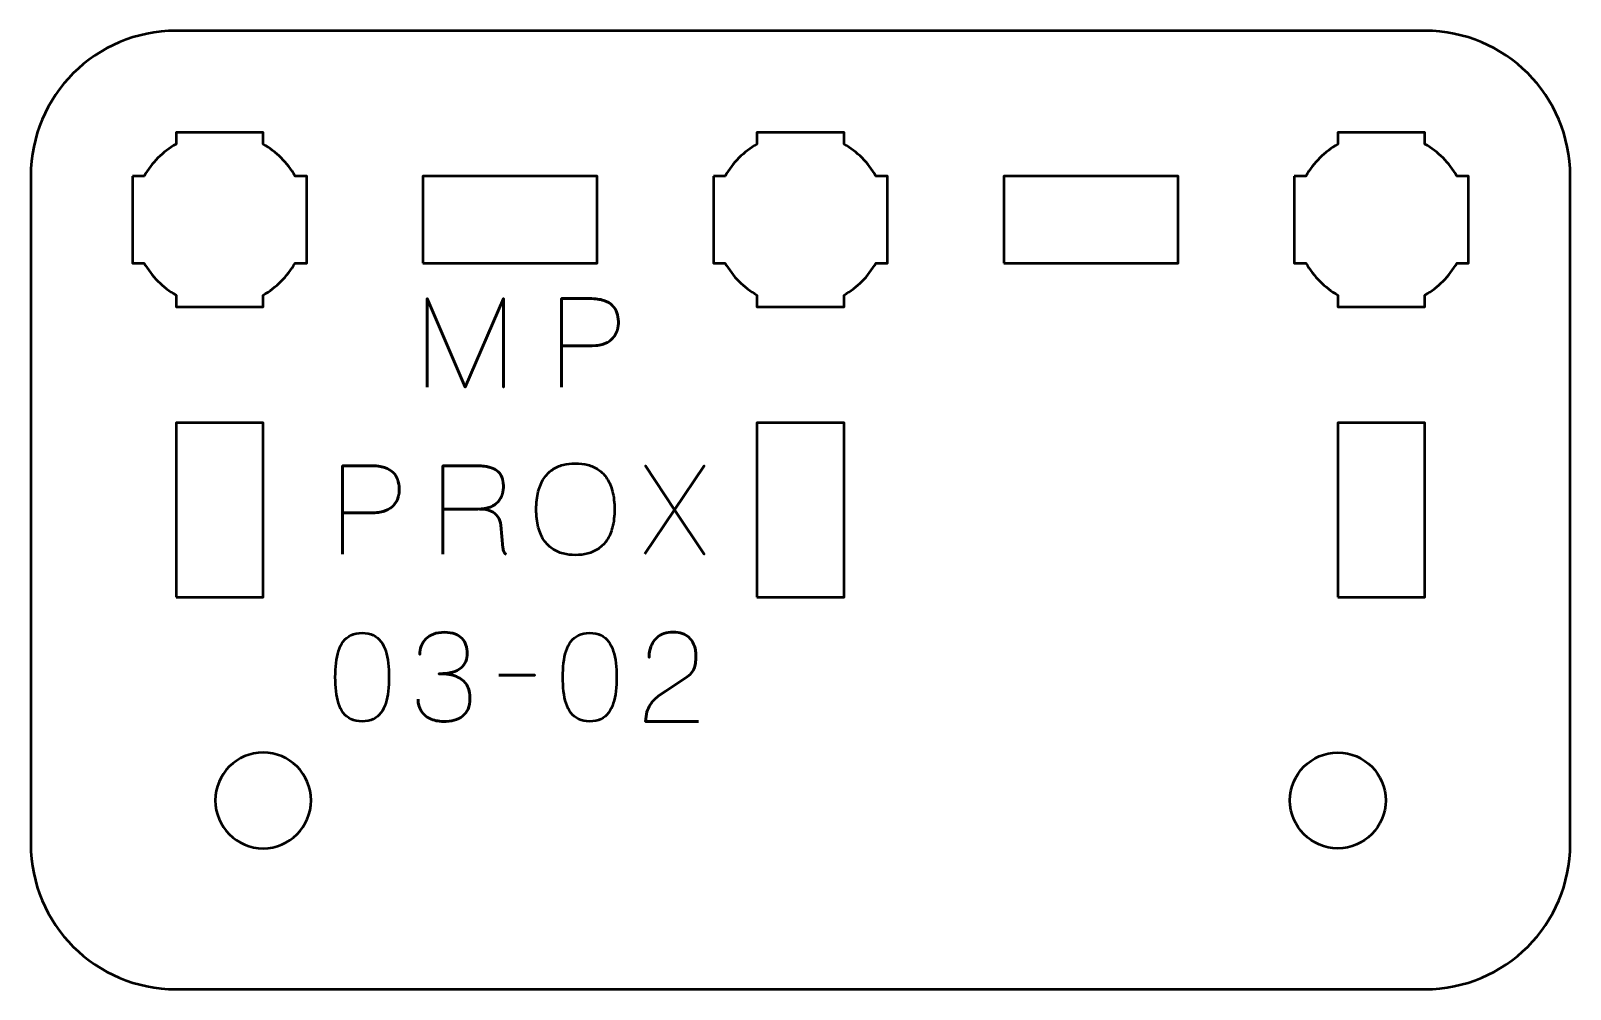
# Model space of a CAD drawing. Header units: centimetres. Extents: x -13.15 to -7.85, y -16.5 to -13.2.
import ezdxf

# ---------------------------------------------------------------- set-up
doc = ezdxf.new("R2010")
doc.units = ezdxf.units.CM
doc.header["$MEASUREMENT"] = 0
doc.layers.add('Layer 1', color=7, linetype='Continuous')

msp = doc.modelspace()

# ---------------------------------------------------------------- linework, layer by layer
at = {"layer": 'Layer 1', "lineweight": 53}
for points in [[(-11.8, -14), (-11.2, -14), (-11.2, -13.7), (-11.8, -13.7), (-11.8, -14)], [(-9.8, -14), (-9.2, -14), (-9.2, -13.7), (-9.8, -13.7), (-9.8, -14)], [(-12.65, -15.15), (-12.35, -15.15), (-12.35, -14.55), (-12.65, -14.55), (-12.65, -15.15)], [(-10.65, -15.15), (-10.35, -15.15), (-10.35, -14.55), (-10.65, -14.55), (-10.65, -15.15)], [(-8.65, -15.15), (-8.35, -15.15), (-8.35, -14.55), (-8.65, -14.55), (-8.65, -15.15)]]:
    msp.add_lwpolyline(points, close=True, dxfattribs=at)
for points, knots in [([(-13.15, -16), (-13.15, -16), (-13.15, -13.7), (-13.15, -13.7), (-13.15, -13.7), (-13.15, -13.42391), (-12.92609, -13.2), (-12.65, -13.2), (-12.65, -13.2), (-12.65, -13.2), (-8.35, -13.2), (-8.35, -13.2), (-8.35, -13.2), (-8.07391, -13.2), (-7.85, -13.42391), (-7.85, -13.7), (-7.85, -13.7), (-7.85, -13.7), (-7.85, -16), (-7.85, -16), (-7.85, -16), (-7.85, -16.27609), (-8.07391, -16.5), (-8.35, -16.5), (-8.35, -16.5), (-8.35, -16.5), (-12.65, -16.5), (-12.65, -16.5), (-12.65, -16.5), (-12.92609, -16.5), (-13.15, -16.27609), (-13.15, -16)], [0, 0, 0, 0, 0.125, 0.125, 0.125, 0.125, 0.25, 0.25, 0.25, 0.25, 0.375, 0.375, 0.375, 0.375, 0.5, 0.5, 0.5, 0.5, 0.625, 0.625, 0.625, 0.625, 0.75, 0.75, 0.75, 0.75, 0.875, 0.875, 0.875, 0.875, 1, 1, 1, 1]), ([(-12.8, -13.7), (-12.8, -13.7), (-12.75985, -13.7), (-12.75985, -13.7), (-12.75985, -13.7), (-12.7335, -13.65447), (-12.69553, -13.6165), (-12.65, -13.59015), (-12.65, -13.59015), (-12.65, -13.59015), (-12.65, -13.55), (-12.65, -13.55), (-12.65, -13.55), (-12.65, -13.55), (-12.5, -13.55), (-12.5, -13.55), (-12.5, -13.55), (-12.5, -13.55), (-12.35, -13.55), (-12.35, -13.55), (-12.35, -13.55), (-12.35, -13.55), (-12.35, -13.59015), (-12.35, -13.59015), (-12.35, -13.59015), (-12.30447, -13.6165), (-12.2665, -13.65447), (-12.24015, -13.7), (-12.24015, -13.7), (-12.24015, -13.7), (-12.2, -13.7), (-12.2, -13.7), (-12.2, -13.7), (-12.2, -13.7), (-12.2, -13.85), (-12.2, -13.85), (-12.2, -13.85), (-12.2, -13.85), (-12.2, -14), (-12.2, -14), (-12.2, -14), (-12.2, -14), (-12.24015, -14), (-12.24015, -14), (-12.24015, -14), (-12.2665, -14.04553), (-12.30447, -14.0835), (-12.35, -14.10985), (-12.35, -14.10985), (-12.35, -14.10985), (-12.35, -14.15), (-12.35, -14.15), (-12.35, -14.15), (-12.35, -14.15), (-12.5, -14.15), (-12.5, -14.15), (-12.5, -14.15), (-12.5, -14.15), (-12.65, -14.15), (-12.65, -14.15), (-12.65, -14.15), (-12.65, -14.15), (-12.65, -14.10985), (-12.65, -14.10985), (-12.65, -14.10985), (-12.69553, -14.0835), (-12.7335, -14.04553), (-12.75985, -14), (-12.75985, -14), (-12.75985, -14), (-12.8, -14), (-12.8, -14), (-12.8, -14), (-12.8, -14), (-12.8, -13.85), (-12.8, -13.85), (-12.8, -13.85), (-12.8, -13.85), (-12.8, -13.7), (-12.8, -13.7)], [0, 0, 0, 0, 0.05, 0.05, 0.05, 0.05, 0.1, 0.1, 0.1, 0.1, 0.15, 0.15, 0.15, 0.15, 0.2, 0.2, 0.2, 0.2, 0.25, 0.25, 0.25, 0.25, 0.3, 0.3, 0.3, 0.3, 0.35, 0.35, 0.35, 0.35, 0.4, 0.4, 0.4, 0.4, 0.45, 0.45, 0.45, 0.45, 0.5, 0.5, 0.5, 0.5, 0.55, 0.55, 0.55, 0.55, 0.6, 0.6, 0.6, 0.6, 0.65, 0.65, 0.65, 0.65, 0.7, 0.7, 0.7, 0.7, 0.75, 0.75, 0.75, 0.75, 0.8, 0.8, 0.8, 0.8, 0.85, 0.85, 0.85, 0.85, 0.9, 0.9, 0.9, 0.9, 0.95, 0.95, 0.95, 0.95, 1, 1, 1, 1]), ([(-10.8, -13.7), (-10.8, -13.7), (-10.75985, -13.7), (-10.75985, -13.7), (-10.75985, -13.7), (-10.7335, -13.65447), (-10.69553, -13.6165), (-10.65, -13.59015), (-10.65, -13.59015), (-10.65, -13.59015), (-10.65, -13.55), (-10.65, -13.55), (-10.65, -13.55), (-10.65, -13.55), (-10.5, -13.55), (-10.5, -13.55), (-10.5, -13.55), (-10.5, -13.55), (-10.35, -13.55), (-10.35, -13.55), (-10.35, -13.55), (-10.35, -13.55), (-10.35, -13.59015), (-10.35, -13.59015), (-10.35, -13.59015), (-10.30447, -13.6165), (-10.2665, -13.65447), (-10.24015, -13.7), (-10.24015, -13.7), (-10.24015, -13.7), (-10.2, -13.7), (-10.2, -13.7), (-10.2, -13.7), (-10.2, -13.7), (-10.2, -13.85), (-10.2, -13.85), (-10.2, -13.85), (-10.2, -13.85), (-10.2, -14), (-10.2, -14), (-10.2, -14), (-10.2, -14), (-10.24015, -14), (-10.24015, -14), (-10.24015, -14), (-10.2665, -14.04553), (-10.30447, -14.0835), (-10.35, -14.10985), (-10.35, -14.10985), (-10.35, -14.10985), (-10.35, -14.15), (-10.35, -14.15), (-10.35, -14.15), (-10.35, -14.15), (-10.5, -14.15), (-10.5, -14.15), (-10.5, -14.15), (-10.5, -14.15), (-10.65, -14.15), (-10.65, -14.15), (-10.65, -14.15), (-10.65, -14.15), (-10.65, -14.10985), (-10.65, -14.10985), (-10.65, -14.10985), (-10.69553, -14.0835), (-10.7335, -14.04553), (-10.75985, -14), (-10.75985, -14), (-10.75985, -14), (-10.8, -14), (-10.8, -14), (-10.8, -14), (-10.8, -14), (-10.8, -13.85), (-10.8, -13.85), (-10.8, -13.85), (-10.8, -13.85), (-10.8, -13.7), (-10.8, -13.7)], [0, 0, 0, 0, 0.05, 0.05, 0.05, 0.05, 0.1, 0.1, 0.1, 0.1, 0.15, 0.15, 0.15, 0.15, 0.2, 0.2, 0.2, 0.2, 0.25, 0.25, 0.25, 0.25, 0.3, 0.3, 0.3, 0.3, 0.35, 0.35, 0.35, 0.35, 0.4, 0.4, 0.4, 0.4, 0.45, 0.45, 0.45, 0.45, 0.5, 0.5, 0.5, 0.5, 0.55, 0.55, 0.55, 0.55, 0.6, 0.6, 0.6, 0.6, 0.65, 0.65, 0.65, 0.65, 0.7, 0.7, 0.7, 0.7, 0.75, 0.75, 0.75, 0.75, 0.8, 0.8, 0.8, 0.8, 0.85, 0.85, 0.85, 0.85, 0.9, 0.9, 0.9, 0.9, 0.95, 0.95, 0.95, 0.95, 1, 1, 1, 1]), ([(-8.8, -13.7), (-8.8, -13.7), (-8.75985, -13.7), (-8.75985, -13.7), (-8.75985, -13.7), (-8.7335, -13.65447), (-8.69553, -13.6165), (-8.65, -13.59015), (-8.65, -13.59015), (-8.65, -13.59015), (-8.65, -13.55), (-8.65, -13.55), (-8.65, -13.55), (-8.65, -13.55), (-8.5, -13.55), (-8.5, -13.55), (-8.5, -13.55), (-8.5, -13.55), (-8.35, -13.55), (-8.35, -13.55), (-8.35, -13.55), (-8.35, -13.55), (-8.35, -13.59015), (-8.35, -13.59015), (-8.35, -13.59015), (-8.30447, -13.6165), (-8.2665, -13.65447), (-8.24015, -13.7), (-8.24015, -13.7), (-8.24015, -13.7), (-8.2, -13.7), (-8.2, -13.7), (-8.2, -13.7), (-8.2, -13.7), (-8.2, -13.85), (-8.2, -13.85), (-8.2, -13.85), (-8.2, -13.85), (-8.2, -14), (-8.2, -14), (-8.2, -14), (-8.2, -14), (-8.24015, -14), (-8.24015, -14), (-8.24015, -14), (-8.2665, -14.04553), (-8.30447, -14.0835), (-8.35, -14.10985), (-8.35, -14.10985), (-8.35, -14.10985), (-8.35, -14.15), (-8.35, -14.15), (-8.35, -14.15), (-8.35, -14.15), (-8.5, -14.15), (-8.5, -14.15), (-8.5, -14.15), (-8.5, -14.15), (-8.65, -14.15), (-8.65, -14.15), (-8.65, -14.15), (-8.65, -14.15), (-8.65, -14.10985), (-8.65, -14.10985), (-8.65, -14.10985), (-8.69553, -14.0835), (-8.7335, -14.04553), (-8.75985, -14), (-8.75985, -14), (-8.75985, -14), (-8.8, -14), (-8.8, -14), (-8.8, -14), (-8.8, -14), (-8.8, -13.85), (-8.8, -13.85), (-8.8, -13.85), (-8.8, -13.85), (-8.8, -13.7), (-8.8, -13.7)], [0, 0, 0, 0, 0.05, 0.05, 0.05, 0.05, 0.1, 0.1, 0.1, 0.1, 0.15, 0.15, 0.15, 0.15, 0.2, 0.2, 0.2, 0.2, 0.25, 0.25, 0.25, 0.25, 0.3, 0.3, 0.3, 0.3, 0.35, 0.35, 0.35, 0.35, 0.4, 0.4, 0.4, 0.4, 0.45, 0.45, 0.45, 0.45, 0.5, 0.5, 0.5, 0.5, 0.55, 0.55, 0.55, 0.55, 0.6, 0.6, 0.6, 0.6, 0.65, 0.65, 0.65, 0.65, 0.7, 0.7, 0.7, 0.7, 0.75, 0.75, 0.75, 0.75, 0.8, 0.8, 0.8, 0.8, 0.85, 0.85, 0.85, 0.85, 0.9, 0.9, 0.9, 0.9, 0.95, 0.95, 0.95, 0.95, 1, 1, 1, 1]), ([(-12.35, -15.685), (-12.25912, -15.685), (-12.185, -15.75912), (-12.185, -15.85), (-12.185, -15.85), (-12.185, -15.94088), (-12.25912, -16.015), (-12.35, -16.015), (-12.35, -16.015), (-12.44088, -16.015), (-12.515, -15.94088), (-12.515, -15.85), (-12.515, -15.85), (-12.515, -15.75912), (-12.44088, -15.685), (-12.35, -15.685)], [0, 0, 0, 0, 0.25, 0.25, 0.25, 0.25, 0.5, 0.5, 0.5, 0.5, 0.75, 0.75, 0.75, 0.75, 1, 1, 1, 1]), ([(-8.65, -15.685), (-8.74088, -15.685), (-8.815, -15.75912), (-8.815, -15.85), (-8.815, -15.85), (-8.815, -15.94088), (-8.74088, -16.015), (-8.65, -16.015), (-8.65, -16.015), (-8.55912, -16.015), (-8.485, -15.94088), (-8.485, -15.85), (-8.485, -15.85), (-8.485, -15.75912), (-8.55912, -15.685), (-8.65, -15.685)], [0, 0, 0, 0, 0.25, 0.25, 0.25, 0.25, 0.5, 0.5, 0.5, 0.5, 0.75, 0.75, 0.75, 0.75, 1, 1, 1, 1])]:
    msp.add_open_spline(points, degree=3, knots=knots, dxfattribs=at)
at = {"layer": 'Layer 1', "color": 5, "lineweight": 53}
for points, knots in [([(-11.78532, -14.4273), (-11.78532, -14.4273), (-11.78532, -14.12208), (-11.78532, -14.12208), (-11.78532, -14.12208), (-11.78532, -14.12208), (-11.65409, -14.4273), (-11.65409, -14.4273), (-11.65409, -14.4273), (-11.65409, -14.4273), (-11.52243, -14.12208), (-11.52243, -14.12208), (-11.52243, -14.12208), (-11.52243, -14.12208), (-11.52243, -14.4273), (-11.52243, -14.4273), (-11.52243, -14.4273), (-11.52243, -14.4273), (-11.52243, -14.12208), (-11.52243, -14.12208), (-11.52243, -14.12208), (-11.52243, -14.12208), (-11.65409, -14.4273), (-11.65409, -14.4273), (-11.65409, -14.4273), (-11.65409, -14.4273), (-11.78532, -14.12208), (-11.78532, -14.12208), (-11.78532, -14.12208), (-11.78532, -14.12208), (-11.78532, -14.4273), (-11.78532, -14.4273)], [0, 0, 0, 0, 0.125, 0.125, 0.125, 0.125, 0.25, 0.25, 0.25, 0.25, 0.375, 0.375, 0.375, 0.375, 0.5, 0.5, 0.5, 0.5, 0.625, 0.625, 0.625, 0.625, 0.75, 0.75, 0.75, 0.75, 0.875, 0.875, 0.875, 0.875, 1, 1, 1, 1]), ([(-11.32262, -14.4273), (-11.32262, -14.4273), (-11.32262, -14.12208), (-11.32262, -14.12208), (-11.32262, -14.12208), (-11.32262, -14.12208), (-11.22525, -14.12208), (-11.22525, -14.12208), (-11.22525, -14.12208), (-11.20578, -14.12215), (-11.18977, -14.12434), (-11.17714, -14.12857), (-11.17714, -14.12857), (-11.16458, -14.13273), (-11.1547, -14.13852), (-11.14757, -14.14586), (-11.14757, -14.14586), (-11.14045, -14.15312), (-11.13537, -14.16145), (-11.13226, -14.17083), (-11.13226, -14.17083), (-11.12923, -14.18022), (-11.12747, -14.19002), (-11.12704, -14.2004), (-11.12704, -14.2004), (-11.12655, -14.21077), (-11.12775, -14.22093), (-11.13057, -14.2308), (-11.13057, -14.2308), (-11.13346, -14.24068), (-11.13833, -14.24964), (-11.14532, -14.25769), (-11.14532, -14.25769), (-11.15223, -14.26573), (-11.16161, -14.27215), (-11.1734, -14.27688), (-11.1734, -14.27688), (-11.18518, -14.28167), (-11.19978, -14.28407), (-11.21721, -14.28421), (-11.21721, -14.28421), (-11.21721, -14.28421), (-11.32262, -14.28421), (-11.32262, -14.28421), (-11.32262, -14.28421), (-11.32262, -14.28421), (-11.21721, -14.28421), (-11.21721, -14.28421), (-11.21721, -14.28421), (-11.20014, -14.28407), (-11.18567, -14.28167), (-11.17396, -14.27688), (-11.17396, -14.27688), (-11.16218, -14.27215), (-11.15279, -14.26573), (-11.14574, -14.25769), (-11.14574, -14.25769), (-11.13875, -14.24964), (-11.13374, -14.24068), (-11.13078, -14.2308), (-11.13078, -14.2308), (-11.12782, -14.22093), (-11.12655, -14.21077), (-11.12704, -14.2004), (-11.12704, -14.2004), (-11.12747, -14.19002), (-11.12923, -14.18022), (-11.1324, -14.17083), (-11.1324, -14.17083), (-11.13551, -14.16145), (-11.14073, -14.15312), (-11.14786, -14.14586), (-11.14786, -14.14586), (-11.15505, -14.13852), (-11.16493, -14.13273), (-11.17749, -14.12857), (-11.17749, -14.12857), (-11.19012, -14.12434), (-11.20599, -14.12215), (-11.22525, -14.12208), (-11.22525, -14.12208), (-11.22525, -14.12208), (-11.32262, -14.12208), (-11.32262, -14.12208), (-11.32262, -14.12208), (-11.32262, -14.12208), (-11.32262, -14.4273), (-11.32262, -14.4273)], [0, 0, 0, 0, 0.0454545, 0.0454545, 0.0454545, 0.0454545, 0.0909091, 0.0909091, 0.0909091, 0.0909091, 0.1363636, 0.1363636, 0.1363636, 0.1363636, 0.1818182, 0.1818182, 0.1818182, 0.1818182, 0.2272727, 0.2272727, 0.2272727, 0.2272727, 0.2727273, 0.2727273, 0.2727273, 0.2727273, 0.3181818, 0.3181818, 0.3181818, 0.3181818, 0.3636364, 0.3636364, 0.3636364, 0.3636364, 0.4090909, 0.4090909, 0.4090909, 0.4090909, 0.4545455, 0.4545455, 0.4545455, 0.4545455, 0.5, 0.5, 0.5, 0.5, 0.5454545, 0.5454545, 0.5454545, 0.5454545, 0.5909091, 0.5909091, 0.5909091, 0.5909091, 0.6363636, 0.6363636, 0.6363636, 0.6363636, 0.6818182, 0.6818182, 0.6818182, 0.6818182, 0.7272727, 0.7272727, 0.7272727, 0.7272727, 0.7727273, 0.7727273, 0.7727273, 0.7727273, 0.8181818, 0.8181818, 0.8181818, 0.8181818, 0.8636364, 0.8636364, 0.8636364, 0.8636364, 0.9090909, 0.9090909, 0.9090909, 0.9090909, 0.9545455, 0.9545455, 0.9545455, 0.9545455, 1, 1, 1, 1]), ([(-12.07721, -15.00261), (-12.07721, -15.00261), (-12.07721, -14.69739), (-12.07721, -14.69739), (-12.07721, -14.69739), (-12.07721, -14.69739), (-11.97984, -14.69739), (-11.97984, -14.69739), (-11.97984, -14.69739), (-11.96037, -14.69746), (-11.94436, -14.69965), (-11.93173, -14.70388), (-11.93173, -14.70388), (-11.91917, -14.70804), (-11.90929, -14.71383), (-11.90216, -14.72117), (-11.90216, -14.72117), (-11.89504, -14.72843), (-11.88996, -14.73676), (-11.88685, -14.74614), (-11.88685, -14.74614), (-11.88382, -14.75553), (-11.88206, -14.76533), (-11.88163, -14.77571), (-11.88163, -14.77571), (-11.88114, -14.78608), (-11.88234, -14.79624), (-11.88516, -14.80611), (-11.88516, -14.80611), (-11.88805, -14.81599), (-11.89292, -14.82495), (-11.89991, -14.833), (-11.89991, -14.833), (-11.90682, -14.84104), (-11.9162, -14.84746), (-11.92799, -14.85219), (-11.92799, -14.85219), (-11.93977, -14.85698), (-11.95437, -14.85938), (-11.9718, -14.85952), (-11.9718, -14.85952), (-11.9718, -14.85952), (-12.07721, -14.85952), (-12.07721, -14.85952), (-12.07721, -14.85952), (-12.07721, -14.85952), (-11.9718, -14.85952), (-11.9718, -14.85952), (-11.9718, -14.85952), (-11.95473, -14.85938), (-11.94026, -14.85698), (-11.92855, -14.85219), (-11.92855, -14.85219), (-11.91677, -14.84746), (-11.90738, -14.84104), (-11.90033, -14.833), (-11.90033, -14.833), (-11.89334, -14.82495), (-11.88833, -14.81599), (-11.88537, -14.80611), (-11.88537, -14.80611), (-11.88241, -14.79624), (-11.88114, -14.78608), (-11.88163, -14.77571), (-11.88163, -14.77571), (-11.88206, -14.76533), (-11.88382, -14.75553), (-11.88699, -14.74614), (-11.88699, -14.74614), (-11.8901, -14.73676), (-11.89532, -14.72843), (-11.90245, -14.72117), (-11.90245, -14.72117), (-11.90964, -14.71383), (-11.91952, -14.70804), (-11.93208, -14.70388), (-11.93208, -14.70388), (-11.94471, -14.69965), (-11.96058, -14.69746), (-11.97984, -14.69739), (-11.97984, -14.69739), (-11.97984, -14.69739), (-12.07721, -14.69739), (-12.07721, -14.69739), (-12.07721, -14.69739), (-12.07721, -14.69739), (-12.07721, -15.00261), (-12.07721, -15.00261)], [0, 0, 0, 0, 0.0454545, 0.0454545, 0.0454545, 0.0454545, 0.0909091, 0.0909091, 0.0909091, 0.0909091, 0.1363636, 0.1363636, 0.1363636, 0.1363636, 0.1818182, 0.1818182, 0.1818182, 0.1818182, 0.2272727, 0.2272727, 0.2272727, 0.2272727, 0.2727273, 0.2727273, 0.2727273, 0.2727273, 0.3181818, 0.3181818, 0.3181818, 0.3181818, 0.3636364, 0.3636364, 0.3636364, 0.3636364, 0.4090909, 0.4090909, 0.4090909, 0.4090909, 0.4545455, 0.4545455, 0.4545455, 0.4545455, 0.5, 0.5, 0.5, 0.5, 0.5454545, 0.5454545, 0.5454545, 0.5454545, 0.5909091, 0.5909091, 0.5909091, 0.5909091, 0.6363636, 0.6363636, 0.6363636, 0.6363636, 0.6818182, 0.6818182, 0.6818182, 0.6818182, 0.7272727, 0.7272727, 0.7272727, 0.7272727, 0.7727273, 0.7727273, 0.7727273, 0.7727273, 0.8181818, 0.8181818, 0.8181818, 0.8181818, 0.8636364, 0.8636364, 0.8636364, 0.8636364, 0.9090909, 0.9090909, 0.9090909, 0.9090909, 0.9545455, 0.9545455, 0.9545455, 0.9545455, 1, 1, 1, 1]), ([(-11.73093, -15.00261), (-11.73093, -15.00261), (-11.73093, -14.69739), (-11.73093, -14.69739), (-11.73093, -14.69739), (-11.73093, -14.69739), (-11.61959, -14.69739), (-11.61959, -14.69739), (-11.61959, -14.69739), (-11.60407, -14.69739), (-11.59081, -14.69845), (-11.57987, -14.70049), (-11.57987, -14.70049), (-11.56887, -14.70254), (-11.55976, -14.7055), (-11.55257, -14.70938), (-11.55257, -14.70938), (-11.54537, -14.71326), (-11.53973, -14.71799), (-11.53556, -14.72356), (-11.53556, -14.72356), (-11.53133, -14.72907), (-11.52837, -14.73535), (-11.52646, -14.74233), (-11.52646, -14.74233), (-11.52456, -14.74932), (-11.52343, -14.75687), (-11.52308, -14.76512), (-11.52308, -14.76512), (-11.52258, -14.77549), (-11.52371, -14.78551), (-11.52639, -14.79518), (-11.52639, -14.79518), (-11.52914, -14.80491), (-11.53387, -14.81359), (-11.54057, -14.82135), (-11.54057, -14.82135), (-11.54735, -14.82912), (-11.55645, -14.83525), (-11.56802, -14.83984), (-11.56802, -14.83984), (-11.57959, -14.84436), (-11.59391, -14.84675), (-11.61113, -14.84682), (-11.61113, -14.84682), (-11.61113, -14.84682), (-11.73093, -14.84682), (-11.73093, -14.84682), (-11.73093, -14.84682), (-11.73093, -14.84682), (-11.61113, -14.84682), (-11.61113, -14.84682), (-11.61113, -14.84682), (-11.59427, -14.84675), (-11.58008, -14.84436), (-11.56858, -14.83984), (-11.56858, -14.83984), (-11.55708, -14.83525), (-11.54791, -14.82912), (-11.54107, -14.82135), (-11.54107, -14.82135), (-11.53422, -14.81359), (-11.52943, -14.80491), (-11.5266, -14.79518), (-11.5266, -14.79518), (-11.52378, -14.78551), (-11.52258, -14.77549), (-11.52308, -14.76512), (-11.52308, -14.76512), (-11.5235, -14.75482), (-11.52526, -14.74551), (-11.52837, -14.73718), (-11.52837, -14.73718), (-11.5314, -14.72893), (-11.53648, -14.7218), (-11.54354, -14.71587), (-11.54354, -14.71587), (-11.55059, -14.70995), (-11.56033, -14.70536), (-11.57268, -14.70219), (-11.57268, -14.70219), (-11.58502, -14.69901), (-11.60069, -14.69739), (-11.61959, -14.69739), (-11.61959, -14.69739), (-11.61959, -14.69739), (-11.73093, -14.69739), (-11.73093, -14.69739), (-11.73093, -14.69739), (-11.73093, -14.69739), (-11.73093, -15.00261), (-11.73093, -15.00261)], [0, 0, 0, 0, 0.0434783, 0.0434783, 0.0434783, 0.0434783, 0.0869565, 0.0869565, 0.0869565, 0.0869565, 0.1304348, 0.1304348, 0.1304348, 0.1304348, 0.173913, 0.173913, 0.173913, 0.173913, 0.2173913, 0.2173913, 0.2173913, 0.2173913, 0.2608696, 0.2608696, 0.2608696, 0.2608696, 0.3043478, 0.3043478, 0.3043478, 0.3043478, 0.3478261, 0.3478261, 0.3478261, 0.3478261, 0.3913043, 0.3913043, 0.3913043, 0.3913043, 0.4347826, 0.4347826, 0.4347826, 0.4347826, 0.4782609, 0.4782609, 0.4782609, 0.4782609, 0.5217391, 0.5217391, 0.5217391, 0.5217391, 0.5652174, 0.5652174, 0.5652174, 0.5652174, 0.6086957, 0.6086957, 0.6086957, 0.6086957, 0.6521739, 0.6521739, 0.6521739, 0.6521739, 0.6956522, 0.6956522, 0.6956522, 0.6956522, 0.7391304, 0.7391304, 0.7391304, 0.7391304, 0.7826087, 0.7826087, 0.7826087, 0.7826087, 0.826087, 0.826087, 0.826087, 0.826087, 0.8695652, 0.8695652, 0.8695652, 0.8695652, 0.9130435, 0.9130435, 0.9130435, 0.9130435, 0.9565217, 0.9565217, 0.9565217, 0.9565217, 1, 1, 1, 1]), ([(-11.275, -15.00515), (-11.26011, -15.00522), (-11.246, -15.00346), (-11.23253, -15), (-11.23253, -15), (-11.21912, -14.99647), (-11.20685, -14.99097), (-11.19563, -14.98335), (-11.19563, -14.98335), (-11.18441, -14.9758), (-11.17467, -14.96585), (-11.16642, -14.95357), (-11.16642, -14.95357), (-11.15816, -14.9413), (-11.15181, -14.92641), (-11.1473, -14.90891), (-11.1473, -14.90891), (-11.14271, -14.89142), (-11.14045, -14.87102), (-11.14038, -14.84767), (-11.14038, -14.84767), (-11.14045, -14.82432), (-11.14271, -14.80393), (-11.1473, -14.78636), (-11.1473, -14.78636), (-11.15181, -14.76879), (-11.15816, -14.75383), (-11.16642, -14.74149), (-11.16642, -14.74149), (-11.17467, -14.72914), (-11.18441, -14.71912), (-11.19563, -14.71143), (-11.19563, -14.71143), (-11.20685, -14.70374), (-11.21912, -14.69817), (-11.23253, -14.69457), (-11.23253, -14.69457), (-11.246, -14.69104), (-11.26011, -14.68928), (-11.275, -14.68935), (-11.275, -14.68935), (-11.28989, -14.68928), (-11.304, -14.69104), (-11.31748, -14.69457), (-11.31748, -14.69457), (-11.33088, -14.69817), (-11.34316, -14.70374), (-11.35438, -14.71143), (-11.35438, -14.71143), (-11.36559, -14.71912), (-11.37533, -14.72914), (-11.38359, -14.74149), (-11.38359, -14.74149), (-11.39184, -14.75383), (-11.39819, -14.76879), (-11.40271, -14.78636), (-11.40271, -14.78636), (-11.40729, -14.80393), (-11.40955, -14.82432), (-11.40962, -14.84767), (-11.40962, -14.84767), (-11.40955, -14.87102), (-11.40729, -14.89142), (-11.40271, -14.90891), (-11.40271, -14.90891), (-11.39819, -14.92641), (-11.39184, -14.9413), (-11.38359, -14.95357), (-11.38359, -14.95357), (-11.37533, -14.96585), (-11.36559, -14.9758), (-11.35438, -14.98335), (-11.35438, -14.98335), (-11.34316, -14.99097), (-11.33088, -14.99647), (-11.31748, -15), (-11.31748, -15), (-11.304, -15.00346), (-11.28989, -15.00522), (-11.275, -15.00515)], [0, 0, 0, 0, 0.05, 0.05, 0.05, 0.05, 0.1, 0.1, 0.1, 0.1, 0.15, 0.15, 0.15, 0.15, 0.2, 0.2, 0.2, 0.2, 0.25, 0.25, 0.25, 0.25, 0.3, 0.3, 0.3, 0.3, 0.35, 0.35, 0.35, 0.35, 0.4, 0.4, 0.4, 0.4, 0.45, 0.45, 0.45, 0.45, 0.5, 0.5, 0.5, 0.5, 0.55, 0.55, 0.55, 0.55, 0.6, 0.6, 0.6, 0.6, 0.65, 0.65, 0.65, 0.65, 0.7, 0.7, 0.7, 0.7, 0.75, 0.75, 0.75, 0.75, 0.8, 0.8, 0.8, 0.8, 0.85, 0.85, 0.85, 0.85, 0.9, 0.9, 0.9, 0.9, 0.95, 0.95, 0.95, 0.95, 1, 1, 1, 1]), ([(-11.275, -15.00515), (-11.26011, -15.00522), (-11.246, -15.00346), (-11.23253, -15), (-11.23253, -15), (-11.21912, -14.99647), (-11.20685, -14.99097), (-11.19563, -14.98335), (-11.19563, -14.98335), (-11.18441, -14.9758), (-11.17467, -14.96585), (-11.16642, -14.95357), (-11.16642, -14.95357), (-11.15816, -14.9413), (-11.15181, -14.92641), (-11.1473, -14.90891), (-11.1473, -14.90891), (-11.14271, -14.89142), (-11.14045, -14.87102), (-11.14038, -14.84767), (-11.14038, -14.84767), (-11.14045, -14.82432), (-11.14271, -14.80393), (-11.1473, -14.78636), (-11.1473, -14.78636), (-11.15181, -14.76879), (-11.15816, -14.75383), (-11.16642, -14.74149), (-11.16642, -14.74149), (-11.17467, -14.72914), (-11.18441, -14.71912), (-11.19563, -14.71143), (-11.19563, -14.71143), (-11.20685, -14.70374), (-11.21912, -14.69817), (-11.23253, -14.69457), (-11.23253, -14.69457), (-11.246, -14.69104), (-11.26011, -14.68928), (-11.275, -14.68935), (-11.275, -14.68935), (-11.28989, -14.68928), (-11.304, -14.69104), (-11.31748, -14.69457), (-11.31748, -14.69457), (-11.33088, -14.69817), (-11.34316, -14.70374), (-11.35438, -14.71143), (-11.35438, -14.71143), (-11.36559, -14.71912), (-11.37533, -14.72914), (-11.38359, -14.74149), (-11.38359, -14.74149), (-11.39184, -14.75383), (-11.39819, -14.76879), (-11.40271, -14.78636), (-11.40271, -14.78636), (-11.40729, -14.80393), (-11.40955, -14.82432), (-11.40962, -14.84767), (-11.40962, -14.84767), (-11.40955, -14.87102), (-11.40729, -14.89142), (-11.40271, -14.90891), (-11.40271, -14.90891), (-11.39819, -14.92641), (-11.39184, -14.9413), (-11.38359, -14.95357), (-11.38359, -14.95357), (-11.37533, -14.96585), (-11.36559, -14.9758), (-11.35438, -14.98335), (-11.35438, -14.98335), (-11.34316, -14.99097), (-11.33088, -14.99647), (-11.31748, -15), (-11.31748, -15), (-11.304, -15.00346), (-11.28989, -15.00522), (-11.275, -15.00515)], [0, 0, 0, 0, 0.05, 0.05, 0.05, 0.05, 0.1, 0.1, 0.1, 0.1, 0.15, 0.15, 0.15, 0.15, 0.2, 0.2, 0.2, 0.2, 0.25, 0.25, 0.25, 0.25, 0.3, 0.3, 0.3, 0.3, 0.35, 0.35, 0.35, 0.35, 0.4, 0.4, 0.4, 0.4, 0.45, 0.45, 0.45, 0.45, 0.5, 0.5, 0.5, 0.5, 0.55, 0.55, 0.55, 0.55, 0.6, 0.6, 0.6, 0.6, 0.65, 0.65, 0.65, 0.65, 0.7, 0.7, 0.7, 0.7, 0.75, 0.75, 0.75, 0.75, 0.8, 0.8, 0.8, 0.8, 0.85, 0.85, 0.85, 0.85, 0.9, 0.9, 0.9, 0.9, 0.95, 0.95, 0.95, 0.95, 1, 1, 1, 1]), ([(-11.03582, -15.00049), (-11.03582, -15.00049), (-10.93337, -14.84894), (-10.93337, -14.84894), (-10.93337, -14.84894), (-10.93337, -14.84894), (-11.03413, -14.69739), (-11.03413, -14.69739), (-11.03413, -14.69739), (-11.03413, -14.69739), (-10.93337, -14.84894), (-10.93337, -14.84894), (-10.93337, -14.84894), (-10.93337, -14.84894), (-10.83135, -14.69739), (-10.83135, -14.69739), (-10.83135, -14.69739), (-10.83135, -14.69739), (-10.93337, -14.84894), (-10.93337, -14.84894), (-10.93337, -14.84894), (-10.93337, -14.84894), (-10.83135, -15.00261), (-10.83135, -15.00261), (-10.83135, -15.00261), (-10.83135, -15.00261), (-10.93337, -14.84894), (-10.93337, -14.84894), (-10.93337, -14.84894), (-10.93337, -14.84894), (-11.03582, -15.00049), (-11.03582, -15.00049)], [0, 0, 0, 0, 0.125, 0.125, 0.125, 0.125, 0.25, 0.25, 0.25, 0.25, 0.375, 0.375, 0.375, 0.375, 0.5, 0.5, 0.5, 0.5, 0.625, 0.625, 0.625, 0.625, 0.75, 0.75, 0.75, 0.75, 0.875, 0.875, 0.875, 0.875, 1, 1, 1, 1]), ([(-11.51376, -15.00261), (-11.51658, -15.00056), (-11.5187, -14.99809), (-11.52025, -14.9952), (-11.52025, -14.9952), (-11.52181, -14.99231), (-11.52286, -14.98942), (-11.5235, -14.98659), (-11.5235, -14.98659), (-11.52406, -14.98384), (-11.52435, -14.98151), (-11.52435, -14.97975), (-11.52435, -14.97975), (-11.52435, -14.97975), (-11.53197, -14.9027), (-11.53197, -14.9027), (-11.53197, -14.9027), (-11.53281, -14.89163), (-11.53606, -14.88189), (-11.54163, -14.87356), (-11.54163, -14.87356), (-11.54728, -14.86517), (-11.55532, -14.85868), (-11.5659, -14.85395), (-11.5659, -14.85395), (-11.57642, -14.84929), (-11.58954, -14.8469), (-11.6052, -14.84682), (-11.6052, -14.84682), (-11.58954, -14.8469), (-11.57642, -14.84929), (-11.5659, -14.85395), (-11.5659, -14.85395), (-11.55532, -14.85868), (-11.54728, -14.86517), (-11.54163, -14.87356), (-11.54163, -14.87356), (-11.53606, -14.88189), (-11.53281, -14.89163), (-11.53197, -14.9027), (-11.53197, -14.9027), (-11.53197, -14.9027), (-11.52435, -14.97975), (-11.52435, -14.97975), (-11.52435, -14.97975), (-11.52435, -14.98151), (-11.52406, -14.98384), (-11.5235, -14.98659), (-11.5235, -14.98659), (-11.52286, -14.98942), (-11.52181, -14.99231), (-11.52025, -14.9952), (-11.52025, -14.9952), (-11.5187, -14.99809), (-11.51658, -15.00056), (-11.51376, -15.00261)], [0, 0, 0, 0, 0.0714286, 0.0714286, 0.0714286, 0.0714286, 0.1428571, 0.1428571, 0.1428571, 0.1428571, 0.2142857, 0.2142857, 0.2142857, 0.2142857, 0.2857143, 0.2857143, 0.2857143, 0.2857143, 0.3571429, 0.3571429, 0.3571429, 0.3571429, 0.4285714, 0.4285714, 0.4285714, 0.4285714, 0.5, 0.5, 0.5, 0.5, 0.5714286, 0.5714286, 0.5714286, 0.5714286, 0.6428571, 0.6428571, 0.6428571, 0.6428571, 0.7142857, 0.7142857, 0.7142857, 0.7142857, 0.7857143, 0.7857143, 0.7857143, 0.7857143, 0.8571429, 0.8571429, 0.8571429, 0.8571429, 0.9285714, 0.9285714, 0.9285714, 0.9285714, 1, 1, 1, 1]), ([(-12.00926, -15.57792), (-11.99445, -15.57785), (-11.98168, -15.57524), (-11.97102, -15.57016), (-11.97102, -15.57016), (-11.96044, -15.56508), (-11.95162, -15.55781), (-11.94457, -15.54857), (-11.94457, -15.54857), (-11.93758, -15.53926), (-11.93208, -15.52825), (-11.92799, -15.51555), (-11.92799, -15.51555), (-11.92396, -15.50285), (-11.92107, -15.48895), (-11.91945, -15.47371), (-11.91945, -15.47371), (-11.91775, -15.45847), (-11.91691, -15.44245), (-11.91698, -15.42552), (-11.91698, -15.42552), (-11.91691, -15.40866), (-11.91775, -15.39264), (-11.91945, -15.37747), (-11.91945, -15.37747), (-11.92107, -15.3623), (-11.92396, -15.34833), (-11.92799, -15.33563), (-11.92799, -15.33563), (-11.93208, -15.323), (-11.93758, -15.312), (-11.94457, -15.30261), (-11.94457, -15.30261), (-11.95162, -15.2933), (-11.96044, -15.28603), (-11.97102, -15.28095), (-11.97102, -15.28095), (-11.98168, -15.2758), (-11.99445, -15.27319), (-12.00926, -15.27312), (-12.00926, -15.27312), (-12.02408, -15.27319), (-12.03685, -15.2758), (-12.04751, -15.28095), (-12.04751, -15.28095), (-12.05809, -15.28603), (-12.06691, -15.2933), (-12.07396, -15.30261), (-12.07396, -15.30261), (-12.08095, -15.312), (-12.08645, -15.323), (-12.09054, -15.33563), (-12.09054, -15.33563), (-12.09457, -15.34833), (-12.09746, -15.3623), (-12.09908, -15.37747), (-12.09908, -15.37747), (-12.10077, -15.39264), (-12.10162, -15.40866), (-12.10155, -15.42552), (-12.10155, -15.42552), (-12.10162, -15.44245), (-12.10077, -15.45847), (-12.09908, -15.47371), (-12.09908, -15.47371), (-12.09746, -15.48895), (-12.09457, -15.50285), (-12.09054, -15.51555), (-12.09054, -15.51555), (-12.08645, -15.52825), (-12.08095, -15.53926), (-12.07396, -15.54857), (-12.07396, -15.54857), (-12.06691, -15.55781), (-12.05809, -15.56508), (-12.04751, -15.57016), (-12.04751, -15.57016), (-12.03685, -15.57524), (-12.02408, -15.57785), (-12.00926, -15.57792)], [0, 0, 0, 0, 0.05, 0.05, 0.05, 0.05, 0.1, 0.1, 0.1, 0.1, 0.15, 0.15, 0.15, 0.15, 0.2, 0.2, 0.2, 0.2, 0.25, 0.25, 0.25, 0.25, 0.3, 0.3, 0.3, 0.3, 0.35, 0.35, 0.35, 0.35, 0.4, 0.4, 0.4, 0.4, 0.45, 0.45, 0.45, 0.45, 0.5, 0.5, 0.5, 0.5, 0.55, 0.55, 0.55, 0.55, 0.6, 0.6, 0.6, 0.6, 0.65, 0.65, 0.65, 0.65, 0.7, 0.7, 0.7, 0.7, 0.75, 0.75, 0.75, 0.75, 0.8, 0.8, 0.8, 0.8, 0.85, 0.85, 0.85, 0.85, 0.9, 0.9, 0.9, 0.9, 0.95, 0.95, 0.95, 0.95, 1, 1, 1, 1]), ([(-12.00926, -15.57792), (-11.99445, -15.57785), (-11.98168, -15.57524), (-11.97102, -15.57016), (-11.97102, -15.57016), (-11.96044, -15.56508), (-11.95162, -15.55781), (-11.94457, -15.54857), (-11.94457, -15.54857), (-11.93758, -15.53926), (-11.93208, -15.52825), (-11.92799, -15.51555), (-11.92799, -15.51555), (-11.92396, -15.50285), (-11.92107, -15.48895), (-11.91945, -15.47371), (-11.91945, -15.47371), (-11.91775, -15.45847), (-11.91691, -15.44245), (-11.91698, -15.42552), (-11.91698, -15.42552), (-11.91691, -15.40866), (-11.91775, -15.39264), (-11.91945, -15.37747), (-11.91945, -15.37747), (-11.92107, -15.3623), (-11.92396, -15.34833), (-11.92799, -15.33563), (-11.92799, -15.33563), (-11.93208, -15.323), (-11.93758, -15.312), (-11.94457, -15.30261), (-11.94457, -15.30261), (-11.95162, -15.2933), (-11.96044, -15.28603), (-11.97102, -15.28095), (-11.97102, -15.28095), (-11.98168, -15.2758), (-11.99445, -15.27319), (-12.00926, -15.27312), (-12.00926, -15.27312), (-12.02408, -15.27319), (-12.03685, -15.2758), (-12.04751, -15.28095), (-12.04751, -15.28095), (-12.05809, -15.28603), (-12.06691, -15.2933), (-12.07396, -15.30261), (-12.07396, -15.30261), (-12.08095, -15.312), (-12.08645, -15.323), (-12.09054, -15.33563), (-12.09054, -15.33563), (-12.09457, -15.34833), (-12.09746, -15.3623), (-12.09908, -15.37747), (-12.09908, -15.37747), (-12.10077, -15.39264), (-12.10162, -15.40866), (-12.10155, -15.42552), (-12.10155, -15.42552), (-12.10162, -15.44245), (-12.10077, -15.45847), (-12.09908, -15.47371), (-12.09908, -15.47371), (-12.09746, -15.48895), (-12.09457, -15.50285), (-12.09054, -15.51555), (-12.09054, -15.51555), (-12.08645, -15.52825), (-12.08095, -15.53926), (-12.07396, -15.54857), (-12.07396, -15.54857), (-12.06691, -15.55781), (-12.05809, -15.56508), (-12.04751, -15.57016), (-12.04751, -15.57016), (-12.03685, -15.57524), (-12.02408, -15.57785), (-12.00926, -15.57792)], [0, 0, 0, 0, 0.05, 0.05, 0.05, 0.05, 0.1, 0.1, 0.1, 0.1, 0.15, 0.15, 0.15, 0.15, 0.2, 0.2, 0.2, 0.2, 0.25, 0.25, 0.25, 0.25, 0.3, 0.3, 0.3, 0.3, 0.35, 0.35, 0.35, 0.35, 0.4, 0.4, 0.4, 0.4, 0.45, 0.45, 0.45, 0.45, 0.5, 0.5, 0.5, 0.5, 0.55, 0.55, 0.55, 0.55, 0.6, 0.6, 0.6, 0.6, 0.65, 0.65, 0.65, 0.65, 0.7, 0.7, 0.7, 0.7, 0.75, 0.75, 0.75, 0.75, 0.8, 0.8, 0.8, 0.8, 0.85, 0.85, 0.85, 0.85, 0.9, 0.9, 0.9, 0.9, 0.95, 0.95, 0.95, 0.95, 1, 1, 1, 1]), ([(-11.81665, -15.5013), (-11.81658, -15.51654), (-11.81305, -15.5298), (-11.80607, -15.5413), (-11.80607, -15.5413), (-11.79908, -15.55273), (-11.78913, -15.56169), (-11.77615, -15.56811), (-11.77615, -15.56811), (-11.76317, -15.57453), (-11.74758, -15.57778), (-11.72944, -15.57792), (-11.72944, -15.57792), (-11.71583, -15.57792), (-11.70348, -15.57651), (-11.69226, -15.57355), (-11.69226, -15.57355), (-11.68111, -15.57058), (-11.67152, -15.566), (-11.6634, -15.55972), (-11.6634, -15.55972), (-11.65529, -15.55344), (-11.64908, -15.54532), (-11.64464, -15.53545), (-11.64464, -15.53545), (-11.64026, -15.5255), (-11.63808, -15.51357), (-11.63801, -15.4996), (-11.63801, -15.4996), (-11.63793, -15.48098), (-11.64174, -15.46524), (-11.64929, -15.45247), (-11.64929, -15.45247), (-11.65684, -15.4397), (-11.66856, -15.43011), (-11.68429, -15.42355), (-11.68429, -15.42355), (-11.70002, -15.41698), (-11.7202, -15.41367), (-11.74468, -15.41367), (-11.74468, -15.41367), (-11.72641, -15.41374), (-11.7111, -15.41205), (-11.69861, -15.40859), (-11.69861, -15.40859), (-11.68619, -15.40513), (-11.67625, -15.40026), (-11.66877, -15.39391), (-11.66877, -15.39391), (-11.66129, -15.38763), (-11.65586, -15.38015), (-11.65261, -15.37155), (-11.65261, -15.37155), (-11.64929, -15.36301), (-11.64767, -15.35363), (-11.64774, -15.3434), (-11.64774, -15.3434), (-11.64767, -15.33316), (-11.64908, -15.32371), (-11.6519, -15.31496), (-11.6519, -15.31496), (-11.65466, -15.30621), (-11.65917, -15.29852), (-11.66531, -15.29196), (-11.66531, -15.29196), (-11.67145, -15.2854), (-11.67956, -15.28025), (-11.68951, -15.27658), (-11.68951, -15.27658), (-11.69953, -15.27291), (-11.71174, -15.27108), (-11.72606, -15.27101), (-11.72606, -15.27101), (-11.74031, -15.27108), (-11.7528, -15.27319), (-11.76338, -15.27729), (-11.76338, -15.27729), (-11.77404, -15.28138), (-11.78278, -15.28695), (-11.78984, -15.29408), (-11.78984, -15.29408), (-11.79682, -15.3012), (-11.80205, -15.30932), (-11.8055, -15.31849), (-11.8055, -15.31849), (-11.80903, -15.32766), (-11.81072, -15.3374), (-11.81072, -15.34763), (-11.81072, -15.34763), (-11.81072, -15.3374), (-11.80903, -15.32766), (-11.8055, -15.31849), (-11.8055, -15.31849), (-11.80205, -15.30932), (-11.79682, -15.3012), (-11.78984, -15.29408), (-11.78984, -15.29408), (-11.78278, -15.28695), (-11.77404, -15.28138), (-11.76338, -15.27729), (-11.76338, -15.27729), (-11.7528, -15.27319), (-11.74031, -15.27108), (-11.72606, -15.27101), (-11.72606, -15.27101), (-11.71174, -15.27108), (-11.69953, -15.27291), (-11.68951, -15.27658), (-11.68951, -15.27658), (-11.67956, -15.28025), (-11.67145, -15.2854), (-11.66531, -15.29196), (-11.66531, -15.29196), (-11.65917, -15.29852), (-11.65466, -15.30621), (-11.6519, -15.31496), (-11.6519, -15.31496), (-11.64908, -15.32371), (-11.64767, -15.33316), (-11.64774, -15.3434), (-11.64774, -15.3434), (-11.64767, -15.35363), (-11.64929, -15.36301), (-11.65261, -15.37155), (-11.65261, -15.37155), (-11.65586, -15.38015), (-11.66129, -15.38763), (-11.66877, -15.39391), (-11.66877, -15.39391), (-11.67625, -15.40026), (-11.68619, -15.40513), (-11.69861, -15.40859), (-11.69861, -15.40859), (-11.7111, -15.41205), (-11.72641, -15.41374), (-11.74468, -15.41367), (-11.74468, -15.41367), (-11.7202, -15.41367), (-11.70002, -15.41698), (-11.68429, -15.42355), (-11.68429, -15.42355), (-11.66856, -15.43011), (-11.65684, -15.4397), (-11.64929, -15.45247), (-11.64929, -15.45247), (-11.64174, -15.46524), (-11.63793, -15.48098), (-11.63801, -15.4996), (-11.63801, -15.4996), (-11.63808, -15.51357), (-11.64026, -15.5255), (-11.64464, -15.53545), (-11.64464, -15.53545), (-11.64908, -15.54532), (-11.65529, -15.55344), (-11.6634, -15.55972), (-11.6634, -15.55972), (-11.67152, -15.566), (-11.68111, -15.57058), (-11.69226, -15.57355), (-11.69226, -15.57355), (-11.70348, -15.57651), (-11.71583, -15.57792), (-11.72944, -15.57792), (-11.72944, -15.57792), (-11.74758, -15.57778), (-11.76317, -15.57453), (-11.77615, -15.56811), (-11.77615, -15.56811), (-11.78913, -15.56169), (-11.79908, -15.55273), (-11.80607, -15.5413), (-11.80607, -15.5413), (-11.81305, -15.5298), (-11.81658, -15.51654), (-11.81665, -15.5013)], [0, 0, 0, 0, 0.0227273, 0.0227273, 0.0227273, 0.0227273, 0.0454545, 0.0454545, 0.0454545, 0.0454545, 0.0681818, 0.0681818, 0.0681818, 0.0681818, 0.0909091, 0.0909091, 0.0909091, 0.0909091, 0.1136364, 0.1136364, 0.1136364, 0.1136364, 0.1363636, 0.1363636, 0.1363636, 0.1363636, 0.1590909, 0.1590909, 0.1590909, 0.1590909, 0.1818182, 0.1818182, 0.1818182, 0.1818182, 0.2045455, 0.2045455, 0.2045455, 0.2045455, 0.2272727, 0.2272727, 0.2272727, 0.2272727, 0.25, 0.25, 0.25, 0.25, 0.2727273, 0.2727273, 0.2727273, 0.2727273, 0.2954545, 0.2954545, 0.2954545, 0.2954545, 0.3181818, 0.3181818, 0.3181818, 0.3181818, 0.3409091, 0.3409091, 0.3409091, 0.3409091, 0.3636364, 0.3636364, 0.3636364, 0.3636364, 0.3863636, 0.3863636, 0.3863636, 0.3863636, 0.4090909, 0.4090909, 0.4090909, 0.4090909, 0.4318182, 0.4318182, 0.4318182, 0.4318182, 0.4545455, 0.4545455, 0.4545455, 0.4545455, 0.4772727, 0.4772727, 0.4772727, 0.4772727, 0.5, 0.5, 0.5, 0.5, 0.5227273, 0.5227273, 0.5227273, 0.5227273, 0.5454545, 0.5454545, 0.5454545, 0.5454545, 0.5681818, 0.5681818, 0.5681818, 0.5681818, 0.5909091, 0.5909091, 0.5909091, 0.5909091, 0.6136364, 0.6136364, 0.6136364, 0.6136364, 0.6363636, 0.6363636, 0.6363636, 0.6363636, 0.6590909, 0.6590909, 0.6590909, 0.6590909, 0.6818182, 0.6818182, 0.6818182, 0.6818182, 0.7045455, 0.7045455, 0.7045455, 0.7045455, 0.7272727, 0.7272727, 0.7272727, 0.7272727, 0.75, 0.75, 0.75, 0.75, 0.7727273, 0.7727273, 0.7727273, 0.7727273, 0.7954545, 0.7954545, 0.7954545, 0.7954545, 0.8181818, 0.8181818, 0.8181818, 0.8181818, 0.8409091, 0.8409091, 0.8409091, 0.8409091, 0.8636364, 0.8636364, 0.8636364, 0.8636364, 0.8863636, 0.8863636, 0.8863636, 0.8863636, 0.9090909, 0.9090909, 0.9090909, 0.9090909, 0.9318182, 0.9318182, 0.9318182, 0.9318182, 0.9545455, 0.9545455, 0.9545455, 0.9545455, 0.9772727, 0.9772727, 0.9772727, 0.9772727, 1, 1, 1, 1]), ([(-11.22568, -15.57792), (-11.21087, -15.57785), (-11.1981, -15.57524), (-11.18744, -15.57016), (-11.18744, -15.57016), (-11.17686, -15.56508), (-11.16804, -15.55781), (-11.16099, -15.54857), (-11.16099, -15.54857), (-11.154, -15.53926), (-11.1485, -15.52825), (-11.14441, -15.51555), (-11.14441, -15.51555), (-11.14038, -15.50285), (-11.13749, -15.48895), (-11.13587, -15.47371), (-11.13587, -15.47371), (-11.13417, -15.45847), (-11.13333, -15.44245), (-11.1334, -15.42552), (-11.1334, -15.42552), (-11.13333, -15.40866), (-11.13417, -15.39264), (-11.13587, -15.37747), (-11.13587, -15.37747), (-11.13749, -15.3623), (-11.14038, -15.34833), (-11.14441, -15.33563), (-11.14441, -15.33563), (-11.1485, -15.323), (-11.154, -15.312), (-11.16099, -15.30261), (-11.16099, -15.30261), (-11.16804, -15.2933), (-11.17686, -15.28603), (-11.18744, -15.28095), (-11.18744, -15.28095), (-11.1981, -15.2758), (-11.21087, -15.27319), (-11.22568, -15.27312), (-11.22568, -15.27312), (-11.2405, -15.27319), (-11.25327, -15.2758), (-11.26393, -15.28095), (-11.26393, -15.28095), (-11.27451, -15.28603), (-11.28333, -15.2933), (-11.29038, -15.30261), (-11.29038, -15.30261), (-11.29737, -15.312), (-11.30287, -15.323), (-11.30696, -15.33563), (-11.30696, -15.33563), (-11.31099, -15.34833), (-11.31388, -15.3623), (-11.3155, -15.37747), (-11.3155, -15.37747), (-11.31719, -15.39264), (-11.31804, -15.40866), (-11.31797, -15.42552), (-11.31797, -15.42552), (-11.31804, -15.44245), (-11.31719, -15.45847), (-11.3155, -15.47371), (-11.3155, -15.47371), (-11.31388, -15.48895), (-11.31099, -15.50285), (-11.30696, -15.51555), (-11.30696, -15.51555), (-11.30287, -15.52825), (-11.29737, -15.53926), (-11.29038, -15.54857), (-11.29038, -15.54857), (-11.28333, -15.55781), (-11.27451, -15.56508), (-11.26393, -15.57016), (-11.26393, -15.57016), (-11.25327, -15.57524), (-11.2405, -15.57785), (-11.22568, -15.57792)], [0, 0, 0, 0, 0.05, 0.05, 0.05, 0.05, 0.1, 0.1, 0.1, 0.1, 0.15, 0.15, 0.15, 0.15, 0.2, 0.2, 0.2, 0.2, 0.25, 0.25, 0.25, 0.25, 0.3, 0.3, 0.3, 0.3, 0.35, 0.35, 0.35, 0.35, 0.4, 0.4, 0.4, 0.4, 0.45, 0.45, 0.45, 0.45, 0.5, 0.5, 0.5, 0.5, 0.55, 0.55, 0.55, 0.55, 0.6, 0.6, 0.6, 0.6, 0.65, 0.65, 0.65, 0.65, 0.7, 0.7, 0.7, 0.7, 0.75, 0.75, 0.75, 0.75, 0.8, 0.8, 0.8, 0.8, 0.85, 0.85, 0.85, 0.85, 0.9, 0.9, 0.9, 0.9, 0.95, 0.95, 0.95, 0.95, 1, 1, 1, 1]), ([(-11.22568, -15.57792), (-11.21087, -15.57785), (-11.1981, -15.57524), (-11.18744, -15.57016), (-11.18744, -15.57016), (-11.17686, -15.56508), (-11.16804, -15.55781), (-11.16099, -15.54857), (-11.16099, -15.54857), (-11.154, -15.53926), (-11.1485, -15.52825), (-11.14441, -15.51555), (-11.14441, -15.51555), (-11.14038, -15.50285), (-11.13749, -15.48895), (-11.13587, -15.47371), (-11.13587, -15.47371), (-11.13417, -15.45847), (-11.13333, -15.44245), (-11.1334, -15.42552), (-11.1334, -15.42552), (-11.13333, -15.40866), (-11.13417, -15.39264), (-11.13587, -15.37747), (-11.13587, -15.37747), (-11.13749, -15.3623), (-11.14038, -15.34833), (-11.14441, -15.33563), (-11.14441, -15.33563), (-11.1485, -15.323), (-11.154, -15.312), (-11.16099, -15.30261), (-11.16099, -15.30261), (-11.16804, -15.2933), (-11.17686, -15.28603), (-11.18744, -15.28095), (-11.18744, -15.28095), (-11.1981, -15.2758), (-11.21087, -15.27319), (-11.22568, -15.27312), (-11.22568, -15.27312), (-11.2405, -15.27319), (-11.25327, -15.2758), (-11.26393, -15.28095), (-11.26393, -15.28095), (-11.27451, -15.28603), (-11.28333, -15.2933), (-11.29038, -15.30261), (-11.29038, -15.30261), (-11.29737, -15.312), (-11.30287, -15.323), (-11.30696, -15.33563), (-11.30696, -15.33563), (-11.31099, -15.34833), (-11.31388, -15.3623), (-11.3155, -15.37747), (-11.3155, -15.37747), (-11.31719, -15.39264), (-11.31804, -15.40866), (-11.31797, -15.42552), (-11.31797, -15.42552), (-11.31804, -15.44245), (-11.31719, -15.45847), (-11.3155, -15.47371), (-11.3155, -15.47371), (-11.31388, -15.48895), (-11.31099, -15.50285), (-11.30696, -15.51555), (-11.30696, -15.51555), (-11.30287, -15.52825), (-11.29737, -15.53926), (-11.29038, -15.54857), (-11.29038, -15.54857), (-11.28333, -15.55781), (-11.27451, -15.56508), (-11.26393, -15.57016), (-11.26393, -15.57016), (-11.25327, -15.57524), (-11.2405, -15.57785), (-11.22568, -15.57792)], [0, 0, 0, 0, 0.05, 0.05, 0.05, 0.05, 0.1, 0.1, 0.1, 0.1, 0.15, 0.15, 0.15, 0.15, 0.2, 0.2, 0.2, 0.2, 0.25, 0.25, 0.25, 0.25, 0.3, 0.3, 0.3, 0.3, 0.35, 0.35, 0.35, 0.35, 0.4, 0.4, 0.4, 0.4, 0.45, 0.45, 0.45, 0.45, 0.5, 0.5, 0.5, 0.5, 0.55, 0.55, 0.55, 0.55, 0.6, 0.6, 0.6, 0.6, 0.65, 0.65, 0.65, 0.65, 0.7, 0.7, 0.7, 0.7, 0.75, 0.75, 0.75, 0.75, 0.8, 0.8, 0.8, 0.8, 0.85, 0.85, 0.85, 0.85, 0.9, 0.9, 0.9, 0.9, 0.95, 0.95, 0.95, 0.95, 1, 1, 1, 1]), ([(-10.85146, -15.57792), (-10.85146, -15.57792), (-11.03307, -15.57792), (-11.03307, -15.57792), (-11.03307, -15.57792), (-11.03272, -15.56564), (-11.03117, -15.55478), (-11.02855, -15.54546), (-11.02855, -15.54546), (-11.02587, -15.53615), (-11.02228, -15.52797), (-11.01783, -15.52091), (-11.01783, -15.52091), (-11.01331, -15.51386), (-11.00816, -15.50758), (-11.00231, -15.50207), (-11.00231, -15.50207), (-10.99645, -15.4965), (-10.99017, -15.49142), (-10.9834, -15.48662), (-10.9834, -15.48662), (-10.97663, -15.48189), (-10.96964, -15.47717), (-10.96237, -15.47251), (-10.96237, -15.47251), (-10.96237, -15.47251), (-10.88998, -15.42425), (-10.88998, -15.42425), (-10.88998, -15.42425), (-10.88258, -15.41903), (-10.87679, -15.41332), (-10.8727, -15.40718), (-10.8727, -15.40718), (-10.86854, -15.40104), (-10.86564, -15.39455), (-10.86388, -15.3877), (-10.86388, -15.3877), (-10.86219, -15.38093), (-10.86113, -15.37395), (-10.86078, -15.36689), (-10.86078, -15.36689), (-10.86042, -15.35976), (-10.86028, -15.35264), (-10.86035, -15.34551), (-10.86035, -15.34551), (-10.86035, -15.33966), (-10.86113, -15.33338), (-10.86268, -15.3266), (-10.86268, -15.3266), (-10.8643, -15.3199), (-10.86684, -15.3132), (-10.87044, -15.30657), (-10.87044, -15.30657), (-10.87404, -15.29993), (-10.87884, -15.29387), (-10.88483, -15.28836), (-10.88483, -15.28836), (-10.89083, -15.28293), (-10.89824, -15.27856), (-10.90706, -15.27524), (-10.90706, -15.27524), (-10.91588, -15.27192), (-10.92625, -15.27023), (-10.93824, -15.27016), (-10.93824, -15.27016), (-10.95031, -15.27023), (-10.96096, -15.27192), (-10.97014, -15.27517), (-10.97014, -15.27517), (-10.97931, -15.27841), (-10.98714, -15.28293), (-10.99363, -15.28864), (-10.99363, -15.28864), (-11.00012, -15.29436), (-11.00534, -15.30099), (-11.00943, -15.3084), (-11.00943, -15.3084), (-11.01353, -15.31581), (-11.01649, -15.32371), (-11.01839, -15.33204), (-11.01839, -15.33204), (-11.0203, -15.34036), (-11.02122, -15.34883), (-11.02122, -15.35737), (-11.02122, -15.35737), (-11.02122, -15.34883), (-11.0203, -15.34036), (-11.01839, -15.33204), (-11.01839, -15.33204), (-11.01649, -15.32371), (-11.01353, -15.31581), (-11.00943, -15.3084), (-11.00943, -15.3084), (-11.00534, -15.30099), (-11.00012, -15.29436), (-10.99363, -15.28864), (-10.99363, -15.28864), (-10.98714, -15.28293), (-10.97931, -15.27841), (-10.97014, -15.27517), (-10.97014, -15.27517), (-10.96096, -15.27192), (-10.95031, -15.27023), (-10.93824, -15.27016), (-10.93824, -15.27016), (-10.92625, -15.27023), (-10.91588, -15.27192), (-10.90706, -15.27524), (-10.90706, -15.27524), (-10.89824, -15.27856), (-10.89083, -15.28293), (-10.88483, -15.28836), (-10.88483, -15.28836), (-10.87884, -15.29387), (-10.87404, -15.29993), (-10.87044, -15.30657), (-10.87044, -15.30657), (-10.86684, -15.3132), (-10.8643, -15.3199), (-10.86268, -15.3266), (-10.86268, -15.3266), (-10.86113, -15.33338), (-10.86035, -15.33966), (-10.86035, -15.34551), (-10.86035, -15.34551), (-10.86028, -15.35264), (-10.86042, -15.35976), (-10.86078, -15.36689), (-10.86078, -15.36689), (-10.86113, -15.37395), (-10.86219, -15.38093), (-10.86388, -15.3877), (-10.86388, -15.3877), (-10.86564, -15.39455), (-10.86854, -15.40104), (-10.8727, -15.40718), (-10.8727, -15.40718), (-10.87679, -15.41332), (-10.88258, -15.41903), (-10.88998, -15.42425), (-10.88998, -15.42425), (-10.88998, -15.42425), (-10.96237, -15.47251), (-10.96237, -15.47251), (-10.96237, -15.47251), (-10.96964, -15.47717), (-10.97663, -15.48189), (-10.9834, -15.48662), (-10.9834, -15.48662), (-10.99017, -15.49142), (-10.99645, -15.4965), (-11.00231, -15.50207), (-11.00231, -15.50207), (-11.00816, -15.50758), (-11.01331, -15.51386), (-11.01783, -15.52091), (-11.01783, -15.52091), (-11.02228, -15.52797), (-11.02587, -15.53615), (-11.02855, -15.54546), (-11.02855, -15.54546), (-11.03117, -15.55478), (-11.03272, -15.56564), (-11.03307, -15.57792), (-11.03307, -15.57792), (-11.03307, -15.57792), (-10.85146, -15.57792), (-10.85146, -15.57792)], [0, 0, 0, 0, 0.0238095, 0.0238095, 0.0238095, 0.0238095, 0.047619, 0.047619, 0.047619, 0.047619, 0.0714286, 0.0714286, 0.0714286, 0.0714286, 0.0952381, 0.0952381, 0.0952381, 0.0952381, 0.1190476, 0.1190476, 0.1190476, 0.1190476, 0.1428571, 0.1428571, 0.1428571, 0.1428571, 0.1666667, 0.1666667, 0.1666667, 0.1666667, 0.1904762, 0.1904762, 0.1904762, 0.1904762, 0.2142857, 0.2142857, 0.2142857, 0.2142857, 0.2380952, 0.2380952, 0.2380952, 0.2380952, 0.2619048, 0.2619048, 0.2619048, 0.2619048, 0.2857143, 0.2857143, 0.2857143, 0.2857143, 0.3095238, 0.3095238, 0.3095238, 0.3095238, 0.3333333, 0.3333333, 0.3333333, 0.3333333, 0.3571429, 0.3571429, 0.3571429, 0.3571429, 0.3809524, 0.3809524, 0.3809524, 0.3809524, 0.4047619, 0.4047619, 0.4047619, 0.4047619, 0.4285714, 0.4285714, 0.4285714, 0.4285714, 0.452381, 0.452381, 0.452381, 0.452381, 0.4761905, 0.4761905, 0.4761905, 0.4761905, 0.5, 0.5, 0.5, 0.5, 0.5238095, 0.5238095, 0.5238095, 0.5238095, 0.547619, 0.547619, 0.547619, 0.547619, 0.5714286, 0.5714286, 0.5714286, 0.5714286, 0.5952381, 0.5952381, 0.5952381, 0.5952381, 0.6190476, 0.6190476, 0.6190476, 0.6190476, 0.6428571, 0.6428571, 0.6428571, 0.6428571, 0.6666667, 0.6666667, 0.6666667, 0.6666667, 0.6904762, 0.6904762, 0.6904762, 0.6904762, 0.7142857, 0.7142857, 0.7142857, 0.7142857, 0.7380952, 0.7380952, 0.7380952, 0.7380952, 0.7619048, 0.7619048, 0.7619048, 0.7619048, 0.7857143, 0.7857143, 0.7857143, 0.7857143, 0.8095238, 0.8095238, 0.8095238, 0.8095238, 0.8333333, 0.8333333, 0.8333333, 0.8333333, 0.8571429, 0.8571429, 0.8571429, 0.8571429, 0.8809524, 0.8809524, 0.8809524, 0.8809524, 0.9047619, 0.9047619, 0.9047619, 0.9047619, 0.9285714, 0.9285714, 0.9285714, 0.9285714, 0.952381, 0.952381, 0.952381, 0.952381, 0.9761905, 0.9761905, 0.9761905, 0.9761905, 1, 1, 1, 1]), ([(-11.5381, -15.41832), (-11.5381, -15.41832), (-11.41491, -15.41832), (-11.41491, -15.41832), (-11.41491, -15.41832), (-11.41491, -15.41832), (-11.5381, -15.41832), (-11.5381, -15.41832)], [0, 0, 0, 0, 0.5, 0.5, 0.5, 0.5, 1, 1, 1, 1])]:
    msp.add_open_spline(points, degree=3, knots=knots, dxfattribs=at)

doc.saveas('drawing.dxf')
